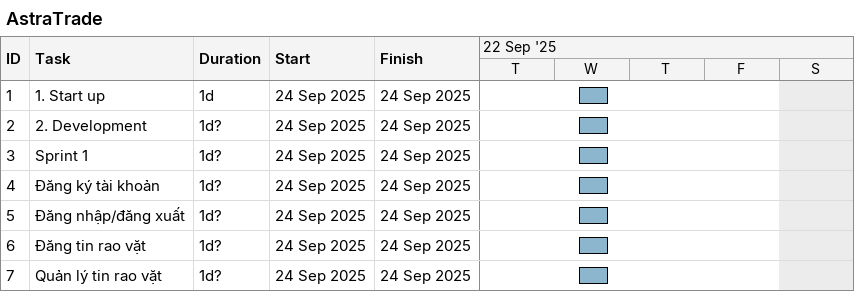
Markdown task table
AstraTrade

| ID | Task | Duration | Start | Finish |
|---|---|---|---|---|
| 1 | 1. Start up | 1d | 2025-09-24 | 2025-09-24 |
| 2 | 2. Development | 1d? | 2025-09-24 | 2025-09-24 |
| 3 | Sprint 1 | 1d? | 2025-09-24 | 2025-09-24 |
| 4 | Đăng ký tài khoản | 1d? | 2025-09-24 | 2025-09-24 |
| 5 | Đăng nhập/đăng xuất | 1d? | 2025-09-24 | 2025-09-24 |
| 6 | Đăng tin rao vặt | 1d? | 2025-09-24 | 2025-09-24 |
| 7 | Quản lý tin rao vặt | 1d? | 2025-09-24 | 2025-09-24 |
